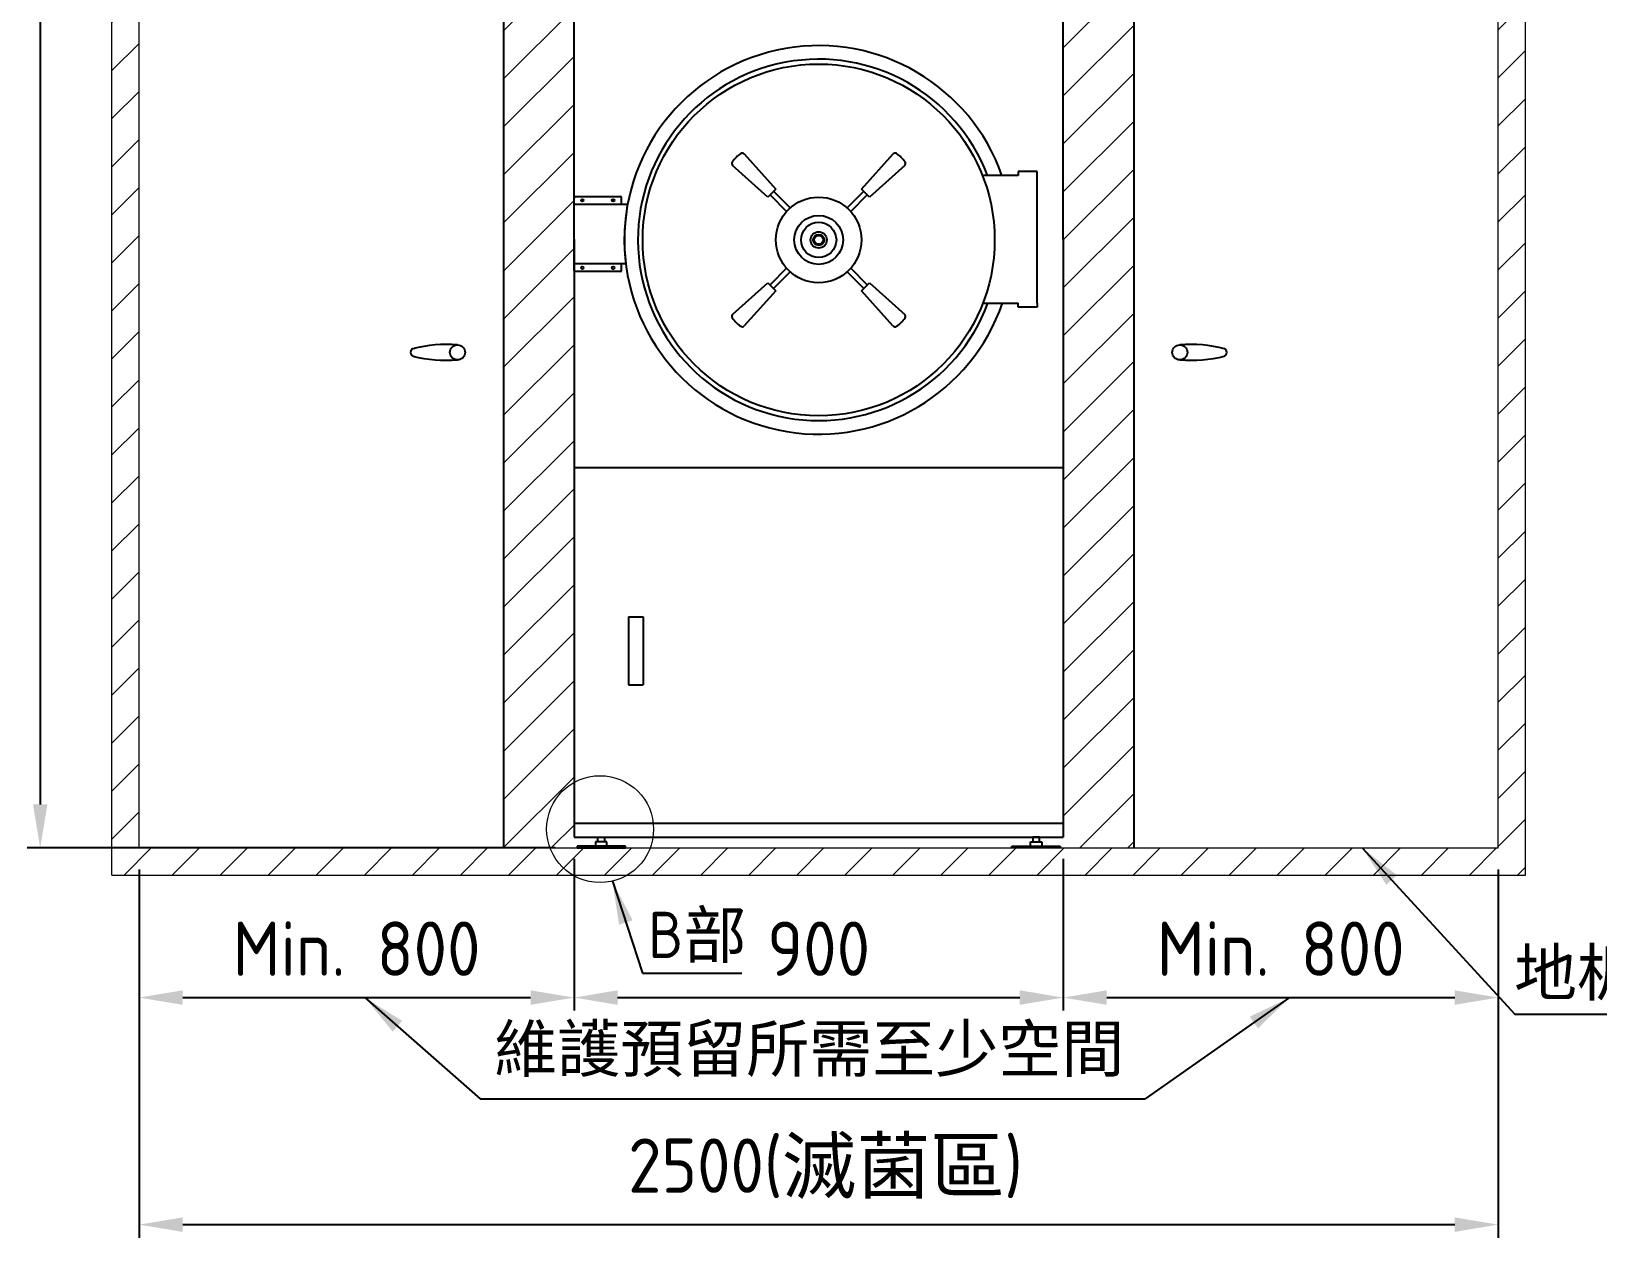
# Model space of a CAD drawing. Header units: millimetres. Extents: x -179594 to 13478, y -20517 to 22627.
# Drawn here: x 8428 to 11309, y 1982 to 4202 of the extents above; entities that cross this region are included whole.
import ezdxf

# ---------------------------------------------------------------- set-up
doc = ezdxf.new("R2010")
doc.units = ezdxf.units.MM
doc.header["$MEASUREMENT"] = 0
doc.linetypes.add('HIDDEN', pattern=[9.525, 6.35, -3.175])
doc.layers.get('0').update_dxf_attribs({"lineweight": 25})
for name, color, linetype, lineweight in [('D', 3, 'Continuous', 13), ('H', 2, 'HIDDEN', 15), ('S', 4, 'Continuous', 15)]:
    doc.layers.add(name, color=color, linetype=linetype, lineweight=lineweight)
doc.styles.get("Standard").update_dxf_attribs({"font": 'KAIU.TTF'})
doc.styles.add('STU25', font='isocp2.shx')
doc.dimstyles.new('STU25', dxfattribs={"dimscale": 40, "dimtxt": 2.5, "dimasz": 2, "dimexe": 0.6, "dimexo": 1, "dimgap": 1, "dimtad": 1, "dimdsep": 46, "dimtxsty": 'STU25', "dimcen": 2, "dimazin": 2, "dimtfac": 1, "dimtmove": 0, "dimatfit": 3, "dimfxl": 0, "dimtolj": 1, "dimtzin": 0, "dimarcsym": 0})
doc.dimstyles.new('STU25$7', dxfattribs={"dimscale": 40, "dimtxt": 2.5, "dimasz": 2, "dimexe": 1.25, "dimexo": 0.625, "dimgap": 1, "dimtad": 0, "dimdec": 4, "dimdsep": 46, "dimtxsty": 'STU25', "dimcen": 2.5, "dimazin": 2, "dimtfac": 1, "dimtdec": 4, "dimtmove": 0, "dimatfit": 3, "dimfxl": 0, "dimtolj": 1, "dimtzin": 0, "dimarcsym": 0})

# ---------------------------------------------------------------- blocks, each defined once
blk = doc.blocks.new('*D18')
at = {"layer": 'D', "color": 0, "lineweight": -2}
for p, q in [((8626, 2659.3), (8626, 1982.1)), ((11126, 2659.3), (11126, 1982.1)), ((8706, 2006.1), (11046, 2006.1))]:
    blk.add_line(p, q, dxfattribs=at)
at = {"layer": 'D', "color": 0}
for points in [[(8706, 2019.4), (8706, 1992.8), (8626, 2006.1)], [(11046, 1992.8), (11046, 2019.4), (11126, 2006.1)]]:
    blk.add_solid(points, dxfattribs=at)
at = {"layer": 'Defpoints', "color": 0}
for p in [(8626, 2699.3), (11126, 2699.3), (11126, 2006.1)]:
    blk.add_point(p, dxfattribs=at)
at = {"layer": 'D', "color": 0, "insert": (9888.5, 2109.1), "char_height": 100, "attachment_point": 5, "style": 'STU25'}
blk.add_mtext('\\A1;2500({\\f標楷體|b0|i0|c136|p65;滅菌區})', dxfattribs=at)
blk = doc.blocks.new('*D19')
at = {"layer": 'D', "color": 0, "lineweight": -2}
for p, q in [((8626, 2659.3), (8626, 2399.9)), ((9426, 2679.3), (9426, 2399.9)), ((8706, 2423.9), (9346, 2423.9))]:
    blk.add_line(p, q, dxfattribs=at)
at = {"layer": 'D', "color": 0}
for points in [[(8706, 2437.3), (8706, 2410.6), (8626, 2423.9)], [(9346, 2410.6), (9346, 2437.3), (9426, 2423.9)]]:
    blk.add_solid(points, dxfattribs=at)
at = {"layer": 'Defpoints', "color": 0}
for p in [(9426, 2719.3), (8626, 2699.3), (9426, 2423.9)]:
    blk.add_point(p, dxfattribs=at)
at = {"layer": 'D', "color": 0, "insert": (9026, 2513.9), "char_height": 100, "attachment_point": 5, "style": 'STU25'}
blk.add_mtext('\\A1;Min. 800', dxfattribs=at)
blk = doc.blocks.new('*D20')
at = {"layer": 'D', "color": 0, "lineweight": -2}
for p, q in [((10326, 2679.3), (10326, 2399.9)), ((11126, 2659.3), (11126, 2399.9)), ((10406, 2423.9), (11046, 2423.9))]:
    blk.add_line(p, q, dxfattribs=at)
at = {"layer": 'D', "color": 0}
for points in [[(10406, 2437.3), (10406, 2410.6), (10326, 2423.9)], [(11046, 2410.6), (11046, 2437.3), (11126, 2423.9)]]:
    blk.add_solid(points, dxfattribs=at)
at = {"layer": 'Defpoints', "color": 0}
for p in [(10326, 2719.3), (11126, 2699.3), (11126, 2423.9)]:
    blk.add_point(p, dxfattribs=at)
at = {"layer": 'D', "color": 0, "insert": (10726, 2513.9), "char_height": 100, "attachment_point": 5, "style": 'STU25'}
blk.add_mtext('\\A1;Min. 800', dxfattribs=at)
blk = doc.blocks.new('*D21')
at = {"layer": 'D', "color": 0, "lineweight": -2}
for p, q in [((9386, 4499.3), (8419.9, 4499.3)), ((8443.9, 4419.3), (8443.9, 2779.3)), ((9391.5, 2699.3), (8419.9, 2699.3))]:
    blk.add_line(p, q, dxfattribs=at)
at = {"layer": 'D', "color": 0}
for points in [[(8457.2, 4419.3), (8430.6, 4419.3), (8443.9, 4499.3)], [(8430.6, 2779.3), (8457.2, 2779.3), (8443.9, 2699.3)]]:
    blk.add_solid(points, dxfattribs=at)
at = {"layer": 'Defpoints', "color": 0}
for p in [(9426, 4499.3), (8443.9, 2699.3), (9431.5, 2699.3)]:
    blk.add_point(p, dxfattribs=at)
at = {"layer": 'D', "color": 0, "insert": (8353.9, 3599.3), "char_height": 100, "attachment_point": 5, "rotation": 90, "style": 'STU25'}
blk.add_mtext('\\A1;1800', dxfattribs=at)
blk = doc.blocks.new('*D30')
at = {"layer": 'D', "color": 0, "lineweight": -2}
for p, q in [((9426, 2679.3), (9426, 2399.9)), ((10326, 2679.3), (10326, 2399.9)), ((9506, 2423.9), (10246, 2423.9))]:
    blk.add_line(p, q, dxfattribs=at)
at = {"layer": 'D', "color": 0}
for points in [[(9506, 2437.3), (9506, 2410.6), (9426, 2423.9)], [(10246, 2410.6), (10246, 2437.3), (10326, 2423.9)]]:
    blk.add_solid(points, dxfattribs=at)
at = {"layer": 'Defpoints', "color": 0}
for p in [(9426, 2719.3), (10326, 2719.3), (10326, 2423.9)]:
    blk.add_point(p, dxfattribs=at)
at = {"layer": 'D', "color": 0, "insert": (9876, 2513.9), "char_height": 100, "attachment_point": 5, "style": 'STU25'}
blk.add_mtext('\\A1;900', dxfattribs=at)

msp = doc.modelspace()

# ---------------------------------------------------------------- hatches: boundary and pattern name
at = {"layer": 'D', "ltscale": 30}
h = msp.add_hatch(dxfattribs=at)
h.set_pattern_fill('ANSI31', color=256, scale=500, style=0)
h.set_pattern_definition([(45, (227163.32, 23019.17), (-44.194174, 44.194174), [])])
h.paths.add_polyline_path([(8625.963, 4486.253), (8625.963, 5399.319), (11125.963, 5399.319), (11125.963, 4486.253), (10456.747, 4486.253), (10456.747, 2699.319), (10325.963, 2699.319), (10325.963, 4499.319), (9425.963, 4499.319), (9425.963, 2699.319), (9295.178, 2699.319), (9295.178, 4486.253)])
at = {"layer": 'H', "ltscale": 5}
h = msp.add_hatch(dxfattribs=at)
h.set_pattern_fill('ANSI31', color=256, scale=500, style=0)
h.set_pattern_definition([(45, (226900.534, 23315.25), (-44.194174, 44.194174), [])])
h.paths.add_polyline_path([(11175.963, 2649.319), (11175.963, 5399.319), (11125.963, 5399.319), (11125.963, 2699.319), (8625.963, 2699.319), (8625.963, 5399.319), (8575.963, 5399.319), (8575.963, 2649.319)])
h.paths.add_polyline_path([(11175.963, 5399.319), (11125.963, 5399.319)], flags=16)
h.paths.add_polyline_path([(8575.963, 5399.319), (8625.963, 5399.319)], flags=16)

# ---------------------------------------------------------------- linework, layer by layer
for p, q in [((9425.963, 3819.319), (9425.963, 4499.319)), ((10325.963, 3819.319), (10325.963, 4499.319)), ((9295.963, 4486.253), (9295.963, 2699.319)), ((10455.963, 4486.253), (10455.963, 2699.319)), ((9738.894, 3976.4), (9797.231, 3911.7)), ((9954.695, 3911.7), (10013.031, 3976.4)), ((9782.381, 3896.851), (9717.681, 3955.187)), ((10034.244, 3955.187), (9969.544, 3896.851)), ((10243.065, 3936.819), (10177.114, 3936.819)), ((10243.065, 3944.319), (10243.065, 3936.819)), ((10278.065, 3944.319), (10243.065, 3944.319)), ((10278.065, 3936.819), (10278.065, 3944.319)), ((10278.065, 3701.819), (10278.065, 3936.819)), ((9427.963, 3897.819), (9510.963, 3897.819)), ((9797.231, 3911.7), (9782.381, 3896.851)), ((9786.447, 3900.917), (9817.021, 3870.343)), ((9823.738, 3877.061), (9793.165, 3907.634)), ((9958.761, 3907.634), (9928.187, 3877.061)), ((9934.905, 3870.343), (9965.478, 3900.917)), ((9969.544, 3896.851), (9954.695, 3911.7)), ((9425.963, 3819.319), (9425.963, 3399.319)), ((10325.963, 3819.319), (10325.963, 3399.319)), ((9510.963, 3759.819), (9427.963, 3759.819)), ((9817.021, 3765.894), (9786.447, 3735.321)), ((9793.165, 3728.603), (9823.738, 3759.177)), ((9928.187, 3759.177), (9958.761, 3728.603)), ((9965.478, 3735.321), (9934.905, 3765.894)), ((9718.065, 3681.397), (9782.381, 3739.387)), ((9797.231, 3724.537), (9738.894, 3659.837)), ((9782.381, 3739.387), (9797.231, 3724.537)), ((9954.695, 3724.537), (9969.544, 3739.387)), ((10012.685, 3660.221), (9954.695, 3724.537)), ((9969.544, 3739.387), (10034.244, 3681.05)), ((10178.049, 3701.819), (10243.065, 3701.819)), ((10243.065, 3694.319), (10243.065, 3701.819)), ((10278.065, 3694.319), (10243.065, 3694.319)), ((10278.065, 3701.819), (10278.065, 3694.319)), ((9425.963, 3399.319), (9425.963, 2719.319)), ((9425.963, 3399.319), (10325.963, 3399.319)), ((9425.963, 3399.319), (10325.963, 3399.319)), ((10325.963, 3399.319), (10325.963, 2719.319)), ((9525.963, 3124.319), (9525.963, 2999.319)), ((9525.963, 3124.319), (9552.963, 3124.319)), ((9552.963, 3124.319), (9552.963, 2999.319)), ((9525.963, 2999.319), (9552.963, 2999.319)), ((10325.963, 2744.319), (9425.963, 2744.319)), ((9425.963, 2719.319), (10325.963, 2719.319)), ((9465.571, 2710.319), (9465.571, 2702.319)), ((9486.355, 2710.319), (9465.571, 2710.319)), ((9469.963, 2710.319), (9469.963, 2719.319)), ((9469.963, 2719.319), (9481.963, 2719.319)), ((9481.963, 2719.319), (9481.963, 2710.319)), ((9486.355, 2702.319), (9486.355, 2710.319)), ((10265.571, 2710.319), (10286.355, 2710.319)), ((10265.571, 2702.319), (10265.571, 2710.319)), ((10281.963, 2719.319), (10269.963, 2719.319)), ((10269.963, 2719.319), (10269.963, 2710.319)), ((10281.963, 2710.319), (10281.963, 2719.319)), ((10286.355, 2710.319), (10286.355, 2702.319)), ((9520.463, 2702.319), (9431.463, 2702.319)), ((9431.463, 2702.319), (9431.463, 2699.319)), ((9431.463, 2699.319), (9520.463, 2699.319)), ((9520.463, 2699.319), (9520.463, 2702.319)), ((10231.463, 2699.319), (10231.463, 2702.319)), ((10231.463, 2702.319), (10320.463, 2702.319)), ((10320.463, 2699.319), (10231.463, 2699.319)), ((10320.463, 2702.319), (10320.463, 2699.319))]:
    msp.add_line(p, q)
at = {"linetype": 'Continuous'}
for p, q in [((9425.963, 3761.819), (9425.963, 3895.819)), ((9512.963, 3883.819), (9512.963, 3895.819)), ((9425.963, 3883.819), (9524.552, 3883.819)), ((9521.218, 3773.819), (9425.963, 3773.819)), ((9512.963, 3761.819), (9512.963, 3773.819))]:
    msp.add_line(p, q, dxfattribs=at)
for centre, radius in [((9875.963, 3818.119), 323.7), ((9440.963, 3890.819), 2.25), ((9497.963, 3890.829), 2.25), ((9875.963, 3818.119), 78.75), ((9875.963, 3818.119), 45), ((9875.963, 3818.119), 32.5), ((9875.963, 3818.119), 15), ((9875.963, 3818.119), 10), ((9875.963, 3818.119), 8), ((9440.963, 3766.819), 2.25), ((9497.963, 3766.819), 2.25), ((9211.555, 3611.152), 13.838), ((10540.37, 3611.152), 13.838)]:
    msp.add_circle(centre, radius)
for centre, radius, start, end in [((9875.963, 3818.119), 357.5, 19.391911, 341.015359), ((9875.963, 3818.119), 332.5, 20.915608, 339.526481), ((9763.482, 3930.599), 55.773, 123.647115, 146.352885), ((9735.354, 3972.86), 5.007, 39.078128, 123.647115), ((10016.572, 3972.86), 5.007, 56.352885, 135), ((9988.443, 3930.599), 55.773, 33.647115, 56.352885), ((9721.221, 3958.727), 5.007, 146.352885, 225), ((10030.704, 3958.727), 5.007, 309.078128, 33.647115), ((9427.963, 3895.819), 2, 90, 180), ((9510.963, 3895.819), 2, 0, 90), ((9875.963, 3818.119), 357.5, 169.410208, 187.118165), ((9427.963, 3761.819), 2, 180, 270), ((9510.963, 3761.819), 2, 270, 0), ((9721.221, 3677.51), 5.007, 129.078078, 213.647115), ((9763.482, 3705.638), 55.773, 213.647115, 236.352885), ((9735.354, 3663.377), 5.007, 236.352885, 315), ((10016.572, 3663.377), 5.007, 219.078078, 303.647115), ((9988.443, 3705.638), 55.773, 303.647115, 326.352885), ((10030.704, 3677.51), 5.007, 326.352885, 45), ((9132.539, 3611.152), 7.438, 92.871294, 267.128706), ((9191.925, 3373.269), 252.485, 85.540935, 104.343446), ((9191.925, 3849.035), 252.485, 255.656554, 274.459065), ((10560, 3373.269), 252.485, 75.656554, 94.459065), ((10560, 3849.035), 252.485, 265.540935, 284.343446), ((10619.387, 3611.152), 7.438, 272.871294, 87.128706)]:
    msp.add_arc(centre, radius, start, end)
at = {"layer": 'D'}
msp.add_circle((9473.859, 2733.886), 98.378, dxfattribs=at)
at = {"layer": 'H'}
for p, q in [((9524.366, 3882.819), (9524.366, 3883.819)), ((9521.095, 3774.819), (9521.095, 3773.819))]:
    msp.add_line(p, q, dxfattribs=at)
at = {"layer": 'S'}
for p, q in [((8575.963, 2649.319), (8575.963, 5399.319)), ((8625.963, 2699.319), (8625.963, 5399.319)), ((11125.963, 2699.319), (11125.963, 5399.319)), ((11175.963, 2649.319), (11175.963, 5399.319)), ((8625.963, 2699.319), (11125.963, 2699.319)), ((8575.963, 2649.319), (11175.963, 2649.319))]:
    msp.add_line(p, q, dxfattribs=at)

# ---------------------------------------------------------------- texts
at = {"layer": 'D', "char_height": 85, "attachment_point": 1}
for s, insert in [('{\\Fisocp2.shx;\\C3;B\\f標楷體|b0|i0|c136|p65;部}', (9562.146, 2581.9)), ('{\\C3;地板\\Fisocp2.shx;(\\f標楷體|b0|i0|c136|p65;注意需有防水層施工\\Fisocp2.shx;)}', (11155.081, 2512.654)), ('{\\C3;維護預留所需至少空間}', (9278.958, 2372.424))]:
    msp.add_mtext(s, dxfattribs=dict(at, insert=insert))

# ---------------------------------------------------------------- dimensions: what is measured, and where the dimension line sits
at = {"layer": 'D'}
dim = msp.add_linear_dim(base=(8443.892, 2699.319), p1=(9425.963, 4499.319), p2=(9431.463, 2699.319), angle=90, dimstyle='STU25', dxfattribs=at)
dim.commit()
dim.dimension.update_dxf_attribs({"geometry": '*D21', "text_midpoint": (8443.892, 3599.319), "dimtype": 160})
dim = msp.add_linear_dim(base=(9425.963, 2423.936), p1=(8625.963, 2699.319), p2=(9425.963, 2719.319), text='Min. <>', dimstyle='STU25', dxfattribs=at)
dim.commit()
dim.dimension.update_dxf_attribs({"geometry": '*D19', "text_midpoint": (9025.963, 2513.936)})
dim = msp.add_linear_dim(base=(10325.963, 2423.936), p1=(9425.963, 2719.319), p2=(10325.963, 2719.319), dimstyle='STU25', dxfattribs=at)
dim.commit()
dim.dimension.update_dxf_attribs({"geometry": '*D30', "text_midpoint": (9875.963, 2513.936)})
for base, p1, text, picture, middle in [((11125.963, 2423.936), (10325.963, 2719.319), 'Min. <>', '*D20', (10725.963, 2423.936)), ((11125.963, 2006.103), (8625.963, 2699.319), '<>({\\f標楷體|b0|i0|c136|p65;滅菌區})', '*D18', (9888.549, 2006.103))]:
    dim = msp.add_linear_dim(base=base, p1=p1, p2=(11125.963, 2699.319), text=text, dimstyle='STU25', dxfattribs=at)
    dim.commit()
    dim.dimension.update_dxf_attribs({"geometry": picture, "text_midpoint": middle, "dimtype": 160})

# ---------------------------------------------------------------- leaders
for points in [[(10875.775, 2699.319), (11156.812, 2393.335), (12549.042, 2393.335)], [(9496.449, 2638.137), (9551.665, 2469.132), (9734.41, 2469.132)], [(9041.05, 2423.936), (9253.397, 2237.446), (10476.597, 2237.446)], [(10742.098, 2423.936), (10476.597, 2237.446)]]:
    msp.add_leader(points, dimstyle='STU25$7', override={"dimgap": 1, "dimtad": 0}, dxfattribs=at)

doc.saveas('drawing.dxf')
